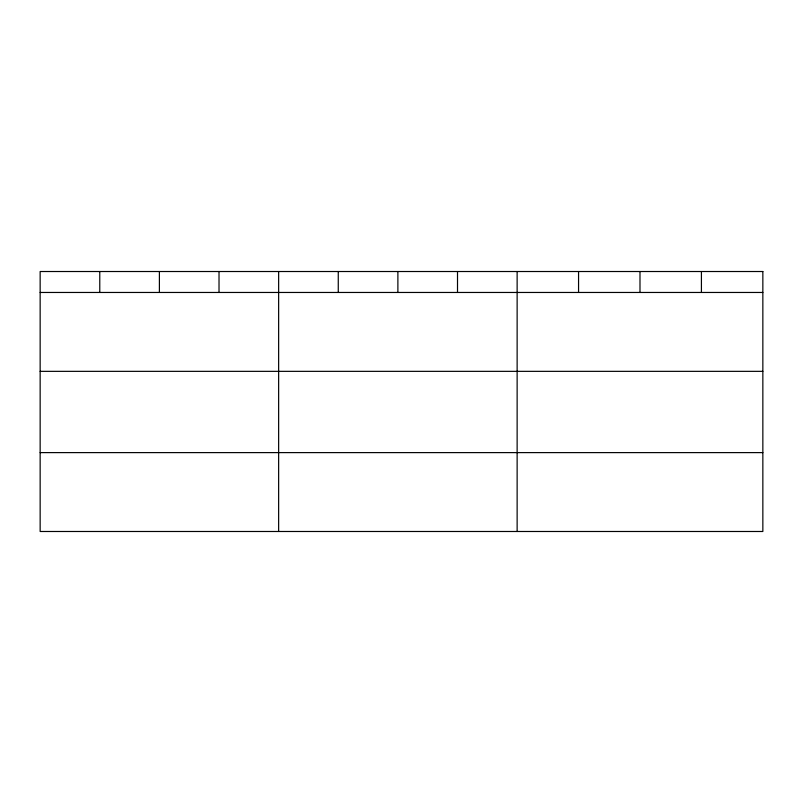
<?xml version="1.0" encoding="UTF-8"?>
<svg xmlns="http://www.w3.org/2000/svg" width="803" height="803" viewBox="0 0 803 803"><rect width="100%" height="100%" fill="white"/><g stroke="black" fill="none" stroke-linecap="round" stroke-linejoin="round"><path stroke-width="1.2" d="M40.15 292.463L762.85 292.463M40.15 371.347L762.85 371.347M40.15 452.611L762.85 452.611M701.42 271.514L701.42 292.463M639.991 271.514L639.991 292.463M578.561 271.514L578.561 292.463M517.132 271.514L517.132 531.486M457.509 271.514L457.509 292.463M397.886 271.514L397.886 292.463M338.264 271.514L338.264 292.463M278.641 271.514L278.641 531.486M219.018 271.514L219.018 292.463M159.395 271.514L159.395 292.463M99.773 271.514L99.773 292.463M762.85 271.514L40.15 271.514L40.15 531.486L762.85 531.486L762.85 271.514"/></g></svg>
